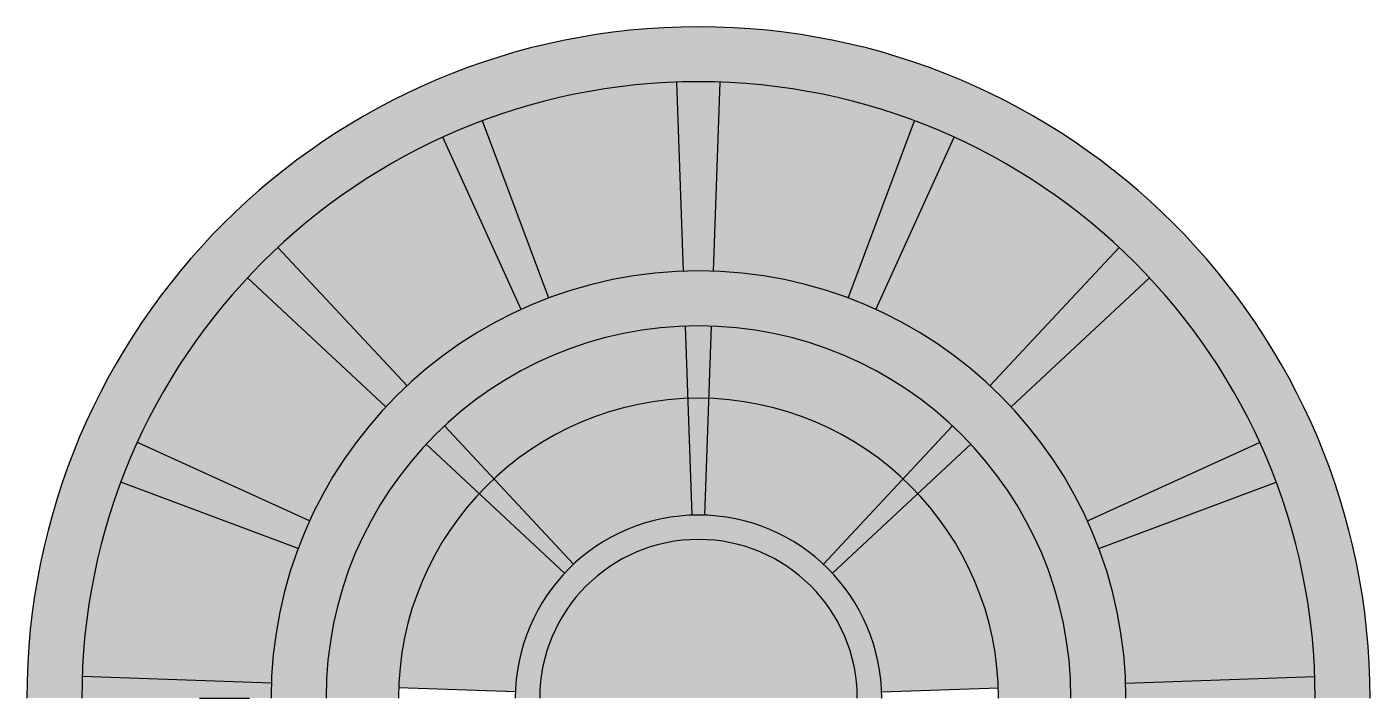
# Model space of a CAD drawing. Header units: millimetres. Extents: x 2506 to 10121, y -5435 to -1627.
import ezdxf

# ---------------------------------------------------------------- set-up
doc = ezdxf.new("R2010")
doc.units = ezdxf.units.MM
doc.header["$LTSCALE"] = 5
for name, color, linetype in [('250', 250, 'Continuous'), ('251', 251, 'Continuous'), ('252', 252, 'Continuous'), ('253', 253, 'Continuous'), ('254', 254, 'Continuous'), ('5HAT', 8, 'Continuous'), ('66LIN', 6, 'Continuous'), ('9TIT', 9, 'Continuous')]:
    doc.layers.add(name, color=color, linetype=linetype)

msp = doc.modelspace()

# ---------------------------------------------------------------- hatches: boundary and pattern name
at = {"layer": '250'}
for points in [[(6386.9, -3324.8, 0.017455), (6239.5, -3324.8), (6253.8, -3735.1, -0.017455), (6372.6, -3735.1)], [(5069.2, -4275, -0.017455), (5153.1, -4191), (4873.1, -3890.8, 0.017455), (4768.9, -3995)], [(7857.5, -3995, 0.017455), (7753.3, -3890.8), (7473.3, -4191, -0.017455), (7557.3, -4275)]]:
    msp.add_hatch(color=256, dxfattribs=at).paths.add_polyline_path(points)
at = {"layer": '251'}
for points in [[(2505.5, -5435.1), (2817.1, -5435.1, -1), (9809.4, -5435.1), (10120.9, -5435.1, 1)], [(5413.2, -5435.1), (7213.2, -5435.1, 1)]]:
    msp.add_hatch(color=256, dxfattribs=at).paths.add_polyline_path(points)
at = {"layer": '252'}
for points in [[(6435.2, -1941.1, 0.017455), (6191.2, -1941.1), (6228.6, -3013.5, -0.017455), (6397.8, -3013.5)], [(5088.8, -2160.3, 0.017455), (4863.4, -2253.7), (5308.4, -3230.2, -0.017455), (5464.6, -3165.4)], [(7161.8, -3165.4, -0.017455), (7318, -3230.2), (7763, -2253.7, 0.017455), (7537.6, -2160.3)], [(3928.8, -2878.2, 0.017455), (3756.3, -3050.7), (4541.1, -3782.5, -0.017455), (4660.7, -3663)], [(7965.7, -3663, -0.017455), (8085.3, -3782.5), (8870.1, -3050.7, 0.017455), (8697.6, -2878.2)], [(6253.8, -3735.1), (6239.5, -3324.8, 0.180829), (4873.1, -3890.8), (5153.1, -4191, -0.180829)], [(7473.3, -4191), (7753.3, -3890.8, 0.180829), (6386.9, -3324.8), (6372.6, -3735.1, -0.180829)], [(3131.8, -3985.2, 0.017455), (3038.5, -4210.7), (4043.6, -4586.5, -0.017455), (4108.3, -4430.2)], [(5069.2, -4275), (4768.9, -3995, 0.189856), (4201.7, -5435.1), (4612.2, -5435.1, -0.189856)], [(7857.5, -3995), (7557.3, -4275, -0.189856), (8014.2, -5435.1), (8424.7, -5435.1, 0.189856)], [(9588, -4210.7, 0.017455), (9494.6, -3985.2), (8518.1, -4430.2, -0.017455), (8582.8, -4586.5)], [(7213.2, -5435.1), (7351.7, -5435.1, 1), (5274.7, -5435.1), (5413.2, -5435.1, -1)], [(3891.6, -5350.5), (2819.2, -5313.1, 0.008727), (2817.1, -5435.1), (3890.1, -5435.1, -0.008727)], [(9807.2, -5313.1), (8734.8, -5350.5, -0.008727), (8736.3, -5435.1), (9809.4, -5435.1, 0.008727)]]:
    msp.add_hatch(color=256, dxfattribs=at).paths.add_polyline_path(points)
at = {"layer": '253'}
for points in [[(8424.7, -5435.1), (8736.3, -5435.1, 1), (3890.1, -5435.1), (4201.7, -5435.1, -1)], [(6277, -4397.2, -0.017455), (6349.5, -4397.2), (6372.6, -3735.1, 0.017455), (6253.8, -3735.1)], [(5153.1, -4191, 0.017455), (5069.2, -4275), (5553.7, -4726.8, -0.017455), (5605, -4675.6)], [(7557.3, -4275, 0.017455), (7473.3, -4191), (7021.4, -4675.6, -0.017455), (7072.7, -4726.8)]]:
    msp.add_hatch(color=256, dxfattribs=at).paths.add_polyline_path(points)
at = {"layer": '254'}
for points in [[(5464.6, -3165.4, -0.080897), (6228.6, -3013.5), (6191.2, -1941.1, 0.080897), (5088.8, -2160.3)], [(7537.6, -2160.3, 0.080897), (6435.2, -1941.1), (6397.8, -3013.5, -0.080897), (7161.8, -3165.4)], [(4660.7, -3663, -0.080897), (5308.4, -3230.2), (4863.4, -2253.7, 0.080897), (3928.8, -2878.2)], [(8697.6, -2878.2, 0.080897), (7763, -2253.7), (7318, -3230.2, -0.080897), (7965.7, -3663)], [(3756.3, -3050.7, 0.080897), (3131.8, -3985.2), (4108.3, -4430.2, -0.080897), (4541.1, -3782.5)], [(9494.6, -3985.2, 0.080897), (8870.1, -3050.7), (8085.3, -3782.5, -0.080897), (8518.1, -4430.2)], [(6277, -4397.2), (6253.8, -3735.1, 0.180829), (5153.1, -4191), (5605, -4675.6, -0.180829)], [(7021.4, -4675.6), (7473.3, -4191, 0.180829), (6372.6, -3735.1), (6349.5, -4397.2, -0.180829)], [(4043.6, -4586.5), (3038.5, -4210.7, 0.080897), (2819.2, -5313.1), (3891.6, -5350.5, -0.080897)], [(8582.8, -4586.5, -0.080897), (8734.8, -5350.5), (9807.2, -5313.1, 0.080897), (9588, -4210.7)], [(5553.7, -4726.8), (5069.2, -4275, 0.180829), (4613.2, -5375.7), (5275.4, -5398.8, -0.180829)], [(7351, -5398.8), (8013.2, -5375.7, 0.180829), (7557.3, -4275), (7072.7, -4726.8, -0.180829)]]:
    msp.add_hatch(color=256, dxfattribs=at).paths.add_polyline_path(points)

# ---------------------------------------------------------------- linework, layer by layer
at = {"layer": '5HAT'}
msp.add_arc((6313.2, -5435.1), 1701, 0, 180, dxfattribs=at)
at = {"layer": '66LIN', "color": 8}
for p, q in [((6228.6, -3013.5), (6191.2, -1941.1)), ((6397.8, -3013.5), (6435.2, -1941.1)), ((5464.6, -3165.4), (5088.8, -2160.3)), ((7161.8, -3165.4), (7537.6, -2160.3)), ((5308.4, -3230.2), (4863.4, -2253.7)), ((7318, -3230.2), (7763, -2253.7)), ((4660.7, -3663), (3928.8, -2878.2)), ((7965.7, -3663), (8697.6, -2878.2)), ((4541.1, -3782.5), (3756.3, -3050.7)), ((8085.3, -3782.5), (8870.1, -3050.7)), ((6277, -4397.2), (6239.5, -3324.8)), ((6349.5, -4397.2), (6386.9, -3324.8)), ((5605, -4675.6), (4873.1, -3890.8)), ((7021.4, -4675.6), (7753.3, -3890.8)), ((4108.3, -4430.2), (3131.8, -3985.2)), ((5553.7, -4726.8), (4768.9, -3995)), ((7072.7, -4726.8), (7857.5, -3995)), ((8518.1, -4430.2), (9494.6, -3985.2)), ((4043.6, -4586.5), (3038.5, -4210.7)), ((8582.8, -4586.5), (9588, -4210.7)), ((3891.6, -5350.5), (2819.2, -5313.1)), ((8734.8, -5350.5), (9807.2, -5313.1)), ((5275.4, -5398.8), (4613.2, -5375.7)), ((7351, -5398.8), (8013.2, -5375.7))]:
    msp.add_line(p, q, dxfattribs=at)
for radius in [3807.7, 3496.2, 2423.1, 2111.5, 1038.5, 900]:
    msp.add_arc((6313.2, -5435.1), radius, 0, 180, dxfattribs=at)
at = {"layer": '9TIT'}
msp.add_line((3484.8, -5435.1), (3767.6, -5435.1), dxfattribs=at)

doc.saveas('drawing.dxf')
